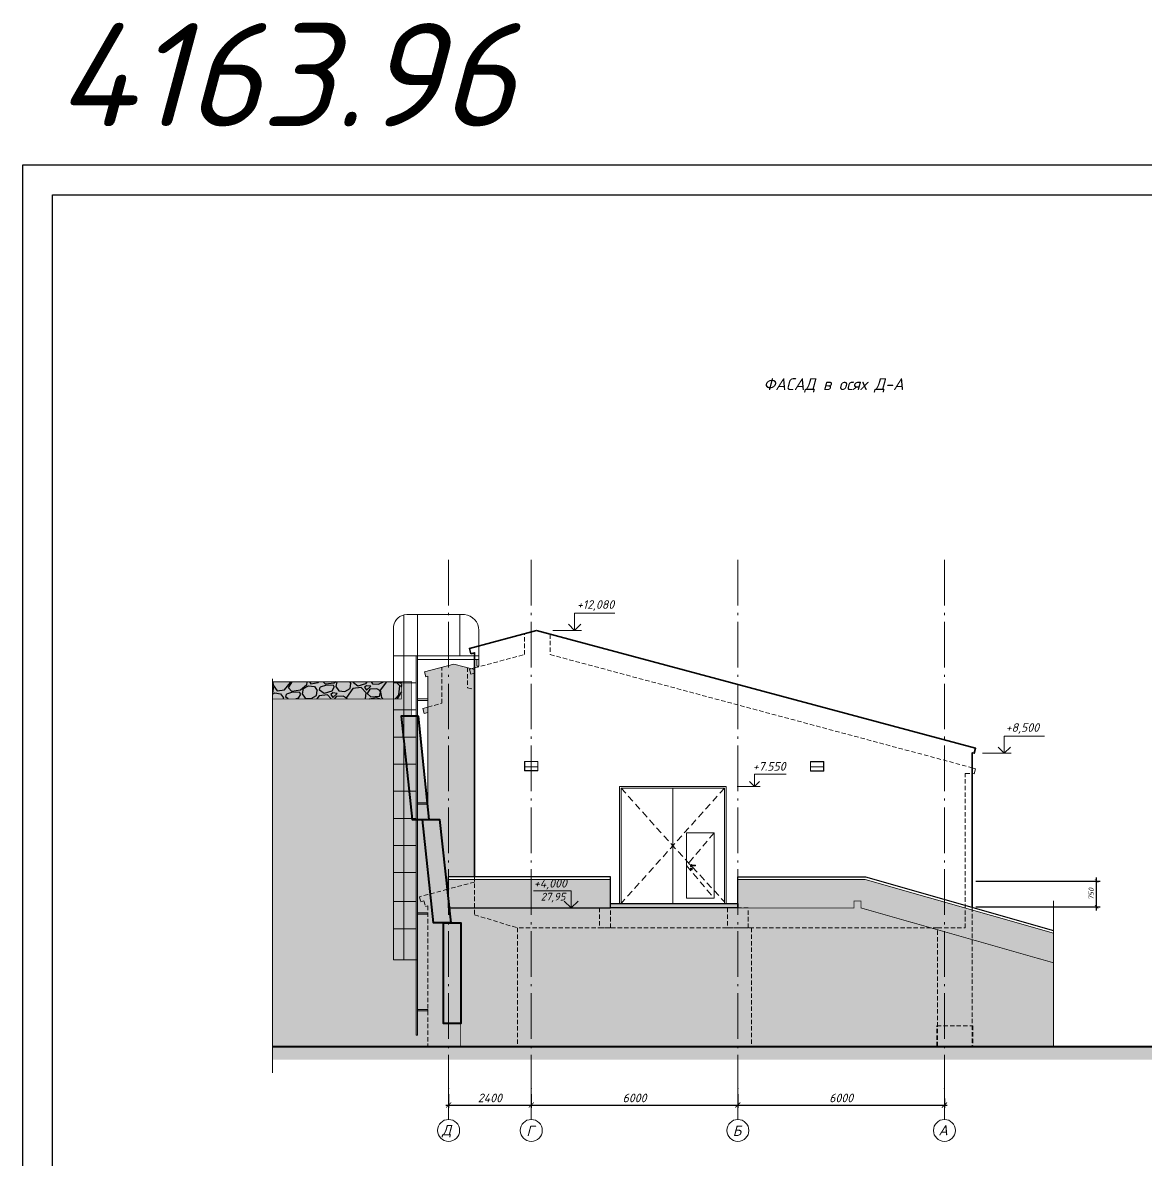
# Model space of a CAD drawing. Header units: millimetres. Extents: x -6419137 to 687965, y -598396 to 179722.
# Drawn here: x 158705 to 191330, y 138462 to 171502 of the extents above; entities that cross this region are included whole.
import ezdxf
from ezdxf.enums import TextEntityAlignment as Align

# ---------------------------------------------------------------- set-up
doc = ezdxf.new("R2010")
doc.units = ezdxf.units.MM
doc.header["$MEASUREMENT"] = 0
for name, pattern in [('Double Dashed', [1797.222233, 1325, -211.666656, 63.333344, -197.222233]), ('Hidden Line', [309, 200, -109]), ('штриховаяX2', [38.1, 25.4, -12.7])]:
    doc.linetypes.add(name, pattern=pattern)
for name, color, linetype, lineweight in [('Двери ArchiCAD_Ном._пера__95', 250, 'Continuous', 5), ('оси_Ном._пера__96', 7, 'Continuous', 5), ('оси_Ном._пера__97', 7, 'Continuous', 20), ('перекрытие_Ном._пера__94', 252, 'Continuous', 13), ('подп стены Инжзащита_Ном._пера__99', 7, 'Continuous', 40), ('размеры_Ном._пера__96', 7, 'Continuous', 5), ('стены наруж_Ном._пера__95', 251, 'Continuous', 13), ('стены наруж_Ном._пера__96', 7, 'Continuous', 13), ('стены02_Ном._пера__99', 7, 'Continuous', 40), ('текст_Ном._пера__1', 7, 'Continuous', 25), ('чертеж_Ном._пера__91', 250, 'Continuous', 5), ('чертеж_Ном._пера__95', 251, 'Continuous', 13), ('чертеж_Ном._пера__96', 7, 'Continuous', 13), ('чертеж_Ном._пера__98', 7, 'Continuous', 35), ('Штриховка', 7, 'Continuous', 5)]:
    doc.layers.add(name, color=color, linetype=linetype, lineweight=lineweight)
for name, color, linetype in [('крыша', 7, 'Continuous'), ('оси', 7, 'Continuous'), ('размеры', 7, 'Continuous'), ('стены наруж', 7, 'Continuous')]:
    doc.layers.add(name, color=color, linetype=linetype)
doc.styles.get("Standard").update_dxf_attribs({"font": 'isocpeui.ttf'})
doc.styles.add('СГЕНЕРИР_СТИЛЬ_2', font='gost_2_304-81_type.ttf')
doc.dimstyles.get("Standard").update_dxf_attribs({"dimtxt": 150, "dimasz": 100, "dimexe": 100, "dimexo": 100, "dimgap": 80, "dimtad": 1, "dimtoh": 1, "dimdec": 0, "dimzin": 0, "dimdsep": 46, "dimtxsty": 'Standard', "dimblk": 'ARCHTICK', "dimblk2": 'ARCHTICK', "dimcen": 0.09, "dimdle": 100, "dimadec": 0, "dimazin": 0, "dimtfac": 1, "dimtdec": 0, "dimtofl": 0, "dimtmove": 0, "dimatfit": 3, "dimfxl": 1, "dimtolj": 1, "dimtzin": 0, "dimarcsym": 0})
doc.dimstyles.new('STEP', dxfattribs={"dimtxt": 200, "dimasz": 150, "dimexe": 80, "dimexo": 80, "dimgap": 80, "dimtad": 1, "dimdec": 0, "dimzin": 0, "dimdsep": 46, "dimtxsty": 'Standard', "dimblk": 'ARCHTICK', "dimcen": 150, "dimdle": 80, "dimadec": 0, "dimazin": 0, "dimtfac": 1, "dimtdec": 0, "dimtofl": 0, "dimtmove": 1, "dimatfit": 3, "dimfxl": 1, "dimtolj": 1, "dimtzin": 0, "dimarcsym": 0})

# ---------------------------------------------------------------- blocks, each defined once
blk = doc.blocks.new('Стандартный маркер сетки_10')
at = {"layer": 'оси_Ном._пера__96', "linetype": 'Double Dashed'}
for p, q in [((5051, 0), (20403, 0)), ((20403, 0), (21303, 0))]:
    blk.add_line(p, q, dxfattribs=at)
blk.add_point((20403, 0), dxfattribs=at)
blk.add_point((20403, 0), dxfattribs=at)
at = {"layer": 'оси_Ном._пера__97', "linetype": 'Continuous'}
blk.add_circle((21623, 0), 320, dxfattribs=at)
at = {"layer": 'оси_Ном._пера__96', "style": 'СГЕНЕРИР_СТИЛЬ_2'}
blk.add_attdef('AC_MarkerText_1', text='', height=350, rotation=90, dxfattribs=at).set_placement((21973, -173), align=Align.BOTTOM_LEFT)
blk = doc.blocks.new('A$C79FA3FF9')
at = {"layer": 'крыша', "lineweight": 5}
for points in [[(709, 6813), (-972, 6813)], [(-837, 6813), (-837, 5613)], [(709, 6813), (393, 6813), (393, -3212), (793, -3212), (793, 6803)], [(793, 6803), (793, -3212), (1093, -3212), (1093, 6476)], [(-1381, 6358), (-1381, 5613), (1093, 5613), (1093, 6476)], [(438, 4826), (1093, 4826)], [(438, 4040), (1093, 4040)], [(438, 3253), (1093, 3253)], [(438, 2466), (1093, 2466)], [(438, 1680), (1093, 1680)], [(438, 893), (1093, 893)], [(438, 106), (1093, 106)], [(438, -680), (1093, -680)], [(438, -1525), (1093, -1525)], [(438, -2321), (1093, -2321)]]:
    blk.add_lwpolyline(points, dxfattribs=at)
for points in [[(-1381, 5613), (393, 5613), (393, 5505), (-1381, 5505)], [(-1381, 5505), (-1322, 5505), (-1322, 5309), (-1381, 5309)], [(393, 5613), (438, 5613), (438, -5402), (393, -5402)], [(93, 4365), (393, 4365), (393, 4320), (93, 4320)], [(93, 1345), (393, 1345), (393, 1300), (93, 1300)], [(93, -1847), (393, -1847), (393, -1891), (93, -1891)], [(93, -4655), (393, -4655), (393, -4700), (93, -4700)]]:
    blk.add_lwpolyline(points, close=True, dxfattribs=at)
for centre, radius, start, end in [((-921, 6356), 460, 96.2817, 180.1696), ((703, 6419), 394, 8.2247, 89.122)]:
    blk.add_arc(centre, radius, start, end, dxfattribs=at)
blk = doc.blocks.new('Отметка высоты (ГОСТ)[26]_3', base_point=(115341, -142))
at = {"layer": 'чертеж_Ном._пера__91', "linetype": 'Continuous'}
for p, q in [((115341, -142), (115341, 308)), ((115341, 308), (116483, 308)), ((114709, -142), (115541, -142))]:
    blk.add_line(p, q, dxfattribs=at)
at = {"layer": 'чертеж_Ном._пера__98', "linetype": 'Continuous', "lineweight": 30}
for q in [(115161, 38), (115521, 38)]:
    blk.add_line((115341, -142), q, dxfattribs=at)
blk = doc.blocks.new('A$C40B03653')
at = {"layer": 'чертеж_Ном._пера__91', "linetype": 'Continuous', "lineweight": 15}
for p, q in [((66, -133), (66, 367)), ((66, 367), (1236, 367)), ((-566, -133), (266, -133))]:
    blk.add_line(p, q, dxfattribs=at)
at = {"layer": 'чертеж_Ном._пера__98', "linetype": 'Continuous'}
for q in [(-114, 47), (246, 47)]:
    blk.add_line((66, -133), q, dxfattribs=at)
blk = doc.blocks.new('_ArchTick')
at = {"color": 0, "linetype": 'ByBlock', "const_width": 0.15}
blk.add_lwpolyline([(-0.5, -0.5), (0.5, 0.5)], dxfattribs=at)
blk = doc.blocks.new('*D61')
at = {"layer": 'Defpoints', "color": 0, "transparency": 16777216}
for p in [(171071, 140459), (173471, 140333), (173471, 140066)]:
    blk.add_point(p, dxfattribs=at)
at = {"layer": 'размеры_Ном._пера__96', "color": 0, "lineweight": -2, "transparency": 16777216}
for p, q in [((171071, 140379), (171071, 139986)), ((173471, 140253), (173471, 139986)), ((170991, 140066), (173551, 140066))]:
    blk.add_line(p, q, dxfattribs=at)
at = {"layer": 'размеры_Ном._пера__96', "color": 0, "lineweight": -2, "transparency": 16777216, "xscale": 150, "yscale": 150, "zscale": 150, "rotation": 180}
blk.add_blockref('_ArchTick', (171071, 140066), dxfattribs=at)
at = {"layer": 'размеры_Ном._пера__96', "color": 0, "lineweight": -2, "transparency": 16777216, "xscale": 150, "yscale": 150, "zscale": 150}
blk.add_blockref('_ArchTick', (173471, 140066), dxfattribs=at)
at = {"layer": 'размеры_Ном._пера__96', "color": 0, "transparency": 16777216, "insert": (172271, 140271), "char_height": 250, "attachment_point": 5}
blk.add_mtext('\\A1;2400', dxfattribs=at)
blk = doc.blocks.new('*D62')
at = {"layer": 'Defpoints', "color": 0, "transparency": 16777216}
for p in [(173471, 140459), (179471, 140333), (179471, 140066)]:
    blk.add_point(p, dxfattribs=at)
at = {"layer": 'размеры_Ном._пера__96', "color": 0, "lineweight": -2, "transparency": 16777216}
for p, q in [((173471, 140379), (173471, 139986)), ((179471, 140253), (179471, 139986)), ((173391, 140066), (179551, 140066))]:
    blk.add_line(p, q, dxfattribs=at)
at = {"layer": 'размеры_Ном._пера__96', "color": 0, "lineweight": -2, "transparency": 16777216, "xscale": 150, "yscale": 150, "zscale": 150, "rotation": 180}
blk.add_blockref('_ArchTick', (173471, 140066), dxfattribs=at)
at = {"layer": 'размеры_Ном._пера__96', "color": 0, "lineweight": -2, "transparency": 16777216, "xscale": 150, "yscale": 150, "zscale": 150}
blk.add_blockref('_ArchTick', (179471, 140066), dxfattribs=at)
at = {"layer": 'размеры_Ном._пера__96', "color": 0, "transparency": 16777216, "insert": (176471, 140271), "char_height": 250, "attachment_point": 5}
blk.add_mtext('\\A1;6000', dxfattribs=at)
blk = doc.blocks.new('*D63')
at = {"layer": 'Defpoints', "color": 0, "transparency": 16777216}
for p in [(179471, 140459), (185471, 140333), (185471, 140066)]:
    blk.add_point(p, dxfattribs=at)
at = {"layer": 'размеры_Ном._пера__96', "color": 0, "lineweight": -2, "transparency": 16777216}
for p, q in [((179471, 140379), (179471, 139986)), ((185471, 140253), (185471, 139986)), ((179391, 140066), (185551, 140066))]:
    blk.add_line(p, q, dxfattribs=at)
at = {"layer": 'размеры_Ном._пера__96', "color": 0, "lineweight": -2, "transparency": 16777216, "xscale": 150, "yscale": 150, "zscale": 150, "rotation": 180}
blk.add_blockref('_ArchTick', (179471, 140066), dxfattribs=at)
at = {"layer": 'размеры_Ном._пера__96', "color": 0, "lineweight": -2, "transparency": 16777216, "xscale": 150, "yscale": 150, "zscale": 150}
blk.add_blockref('_ArchTick', (185471, 140066), dxfattribs=at)
at = {"layer": 'размеры_Ном._пера__96', "color": 0, "transparency": 16777216, "insert": (182471, 140271), "char_height": 250, "attachment_point": 5}
blk.add_mtext('\\A1;6000', dxfattribs=at)
blk = doc.blocks.new('A$C2CED0B74')
at = {"layer": 'Двери ArchiCAD_Ном._пера__95', "linetype": 'Continuous', "lineweight": 5}
for p, q in [((1501, 1425), (-1599, 1425)), ((-1599, 1425), (-1599, -1974)), ((-49, -410), (-49, 1375)), ((-49, -1974), (-49, 1375)), ((1501, -1974), (1501, 1425)), ((351, 76), (1151, 76)), ((351, 36), (351, 76)), ((351, -1824), (351, 36)), ((1151, 76), (1151, 36)), ((1151, 36), (1151, -1824)), ((468, -861), (464, -874)), ((464, -874), (468, -888)), ((468, -961), (464, -974)), ((464, -974), (468, -988)), ((478, -851), (468, -861)), ((468, -888), (478, -898)), ((478, -951), (468, -961)), ((468, -988), (478, -998)), ((491, -847), (478, -851)), ((478, -898), (491, -901)), ((491, -947), (478, -951)), ((484, -867), (481, -874)), ((481, -874), (484, -881)), ((486, -867), (483, -874)), ((483, -874), (486, -881)), ((491, -864), (484, -867)), ((484, -881), (491, -884)), ((484, -963), (486, -959)), ((484, -965), (484, -963)), ((486, -970), (484, -965)), ((486, -959), (491, -957)), ((486, -970), (486, -971)), ((486, -971), (486, -974)), ((486, -974), (486, -977)), ((486, -977), (486, -983)), ((486, -983), (486, -987)), ((486, -987), (488, -990)), ((490, -867), (488, -874)), ((488, -874), (490, -881)), ((488, -990), (491, -992)), ((505, -851), (491, -847)), ((491, -864), (492, -864)), ((491, -884), (492, -884)), ((491, -901), (505, -898)), ((505, -951), (491, -947)), ((491, -957), (496, -959)), ((491, -992), (495, -990)), ((492, -864), (495, -864)), ((492, -884), (495, -884)), ((495, -864), (500, -864)), ((495, -884), (500, -884)), ((495, -990), (496, -987)), ((498, -867), (496, -874)), ((496, -874), (498, -881)), ((496, -959), (498, -963)), ((496, -971), (496, -970)), ((496, -971), (496, -974)), ((496, -974), (496, -977)), ((496, -977), (496, -983)), ((496, -983), (496, -987)), ((498, -963), (499, -965)), ((500, -864), (506, -864)), ((500, -884), (506, -884)), ((514, -861), (505, -851)), ((505, -898), (514, -888)), ((514, -961), (505, -951)), ((505, -998), (514, -988)), ((506, -864), (586, -864)), ((506, -884), (586, -884)), ((515, -864), (514, -861)), ((514, -888), (515, -884)), ((518, -974), (514, -961)), ((514, -988), (518, -974)), ((586, -864), (592, -864)), ((586, -884), (592, -884)), ((592, -864), (597, -864)), ((592, -884), (597, -884)), ((595, -867), (596, -874)), ((596, -874), (595, -881)), ((597, -864), (600, -864)), ((597, -884), (600, -884)), ((600, -864), (601, -864)), ((600, -884), (601, -884)), ((601, -864), (608, -867)), ((608, -881), (601, -884)), ((602, -867), (604, -874)), ((604, -874), (602, -881)), ((607, -867), (609, -874)), ((609, -874), (607, -881)), ((608, -867), (611, -874)), ((611, -874), (608, -881)), ((478, -998), (491, -1001)), ((491, -1001), (505, -998)), ((1501, -1974), (-1599, -1974)), ((1151, -1824), (351, -1824))]:
    blk.add_line(p, q, dxfattribs=at)
at = {"layer": 'Двери ArchiCAD_Ном._пера__95', "lineweight": 18}
blk.add_lwpolyline([(-1599, 1425), (1501, 1425), (1501, -1975), (-1599, -1975)], close=True, dxfattribs=at)
at = {"layer": 'Двери ArchiCAD_Ном._пера__95', "color": 250, "linetype": 'Hidden Line', "lineweight": 5, "true_color": 0x454545, "flags": 128}
for points in [[(-1547, 1375), (-49, -300), (-1549, -1974)], [(1449, 1375), (-49, -300), (1451, -1925)], [(1151, 76), (351, -874), (1151, -1824)]]:
    blk.add_lwpolyline(points, dxfattribs=at)
at = {"layer": 'Двери ArchiCAD_Ном._пера__95', "linetype": 'Continuous', "lineweight": 5}
blk.add_lwpolyline([(-1549, 1375), (1451, 1375), (1451, -1974), (-1549, -1974)], close=True, dxfattribs=at)
blk = doc.blocks.new('A$C75D0169E')
at = {"layer": 'чертеж_Ном._пера__96', "linetype": 'Continuous'}
for p, q in [((-218, 478), (-1315, 478)), ((-218, -22), (-218, 478)), ((414, -22), (-418, -22))]:
    blk.add_line(p, q, dxfattribs=at)
at = {"layer": 'чертеж_Ном._пера__98', "linetype": 'Continuous'}
for q in [(-418, 178), (-18, 178)]:
    blk.add_line((-218, -22), q, dxfattribs=at)
blk = doc.blocks.new('*D102')
at = {"layer": 'Defpoints', "color": 0, "transparency": 16777216}
for p in [(186277, 146570), (189888, 146570), (186277, 145820)]:
    blk.add_point(p, dxfattribs=at)
at = {"layer": 'чертеж_Ном._пера__91', "color": 0, "lineweight": -2, "transparency": 16777216}
for p, q in [((186377, 146570), (189988, 146570)), ((189888, 145720), (189888, 146670)), ((186377, 145820), (189988, 145820))]:
    blk.add_line(p, q, dxfattribs=at)
at = {"layer": 'чертеж_Ном._пера__91', "color": 0, "lineweight": -2, "transparency": 16777216, "xscale": 100, "yscale": 100, "zscale": 100}
for p, rotation in [((189888, 146570), 90), ((189888, 145820), 270)]:
    blk.add_blockref('_ArchTick', p, dxfattribs=dict(at, rotation=rotation))
at = {"layer": 'чертеж_Ном._пера__91', "color": 0, "transparency": 16777216, "insert": (189732, 146195), "char_height": 150, "attachment_point": 5, "rotation": 90}
blk.add_mtext('\\A1;750', dxfattribs=at)

msp = doc.modelspace()

# ---------------------------------------------------------------- hatches: boundary and pattern name
at = {"layer": 'перекрытие_Ном._пера__94', "linetype": 'Continuous'}
h = msp.add_hatch(color=9, dxfattribs=at)
h.paths.add_polyline_path([(183048, 145990), (182848, 145990), (182848, 145790), (183048, 145790)])
h.paths.add_polyline_path([(179471.2, 141846.6), (178419.3, 142117.3)], flags=16)
h.paths.add_polyline_path([(188642, 141769.8), (188642, 144195.5), (183048, 145790.2), (171080.9, 145790.2), (171126.9, 145362.5), (171424, 145362.5), (171424, 141769.8)])
at = {"layer": 'размеры'}
h = msp.add_hatch(color=256, dxfattribs=at)
h.dxf.hatch_style = 1
h.set_gradient(color1=(224, 186, 159), color2=(192, 192, 192), tint=1, name='HEMISPHERICAL')
h.paths.add_polyline_path([(165959.4, 152362.5), (165959.4, 151862.5), (169663.1, 151862.5), (169663.1, 152362.5)])
at = {"layer": 'размеры', "true_color": 0x7d6554}
h = msp.add_hatch(dxfattribs=at)
h.set_pattern_fill('GRAVEL', color=37, scale=1000, angle=12)
h.set_pattern_definition([(240.012788, (496.355, 1127.844), (-5953.975589, -10466.621933), [134.536, -13319.088]), (196.96974, (429.112, 1011.317), (11529.859518, 3473.0878905), [230.868, -22855.9248]), (144.510447, (208.297, 943.935), (12068.504606, -8680.5067), [162.788, -16116.0326]), (279.27369, (-121.203, 618.31), (-3180.086216, 19770.863705), [210.238, -20813.558]), (304.833654, (-87.323, 410.82), (-7385.678293, 10698.212755), [206.155, -20409.373]), (9.27369, (30.43, 241.607), (-19770.863705, -3180.086216), [210.238, -20813.558]), (49.69424, (237.922, 275.487), (-10636.8019014, -12484.327988), [278.029, -27524.8485]), (84.255328, (417.77, 487.513), (2272.976007, 22974.629052), [262.488, -25986.3215]), (133.429566, (444.044, 748.68), (-10528.0327865, 11052.625283), [210.95, -20884.073]), (187.23636, (299.02, 901.88), (10967.5353, 1308.880998), [240.832, -11800.7626]), (234.397438, (60.11, 871.543), (-9450.74261, -13254.563898), [311.448, -30833.375]), (150.814075, (849.24, 814.36), (-8094.50335, 4413.50377), [106.301, -10523.845]), (183.469234, (756.437, 866.2), (13131.742191, 746.556779), [202.237, -20021.5114]), (237, (554.6, 853.96), (207.9117, -978.1476), [141.421, -1272.7926]), (215.19859, (461.15, 956.79), (4474.91462, 2995.853656), [76.158, -7539.615]), (303.80141, (398.92, 912.89), (-1601.88267, 2726.53111), [107.703, -5277.462]), (42.96376, (458.83, 823.39), (2518.61942, 2580.03027), [174.929, -5656.023]), (173.56505, (586.84, 942.6), (2164.2069, -562.3242), [126.491, -3035.7867]), (28.38954, (-168.41, 792.3), (9157.740935, 5013.55971), [177.2, -17542.845]), (82.346176, (-12.52, 876.55), (-1625.561804, -11591.270371), [148.661, -14717.4077]), (305.19859, (545.26, 1138.24), (-2995.853656, 4474.91462), [152.315, -7463.458]), (355.61046, (633.06, 1013.774), (-10405.21108, 855.325894), [177.2, -17542.845]), (351.443955, (-39.5, 185.85), (-5306.561385, 916.73675), [170.88, -8373.1237]), (306.77514, (129.475, 160.425), (-7177.766603, 9720.065154), [143.178, -14174.643]), (78.80141, (762.96, 162.17), (916.73675, 5306.561385), [152.315, -7463.458]), (29.354025, (792.536, 311.586), (-11884.272046, -6615.442384), [167.631, -16595.4236]), (81.443955, (283.66, 60.3), (-916.73675, -5306.561385), [85.44, -8458.5637]), (113.30993, (704.27, 149.7), (-1809.79436, 3704.67871), [50.99, -5048.0295]), (177.96376, (684.1, 196.52), (3142.3545, -354.41253), [206.155, -3916.9506]), (198.009006, (478.064, 203.85), (9573.564317, 3057.264509), [191.05, -18913.923]), (315.69007, (477.55, 735.36), (-1393.97098, 1748.3835), [144.222, -3461.3293]), (5.157227, (580.747, 634.61), (17044.332594, 1578.2035424), [251.794, -24927.5626]), (72.945396, (831.52, 657.25), (-2457.208567, -7678.67997), [102.956, -10192.674]), (102, (861.7, 755.7), (-1186.0593, 770.236), [60, -940]), (132.256437, (452.264, 229.036), (5367.972239, -6015.386442), [138.924, -13753.52]), (60.012788, (358.844, 331.86), (5953.975589, 10466.621933), [269.072, -13184.552]), (12, (493.3, 564.9), (770.236, 1186.0593), [260, -740]), (337.304846, (747.647, 618.97), (11236.857843, -4767.916297), [158.114, -15653.2743]), (266.054604, (893.52, 557.97), (-146.50084, -4120.50209), [145.602, -7134.508]), (219.645975, (883.5, 412.71), (-16505.687506, -13731.798133), [237.065, -23469.474]), (187.426079, (700.96, 261.45), (-12923.8305004, -1724.70438), [250.799, -24829.0734])])
h.paths.add_polyline_path([(165959.4, 152362.5), (165959.4, 151862.5), (169716.3, 151862.5), (169716.3, 152362.5)])
at = {"layer": 'стены наруж'}
h = msp.add_hatch(color=256, dxfattribs=at)
h.dxf.hatch_style = 1
h.set_gradient(color1=(44, 89, 44), color2=(219, 228, 205), rotation=270, tint=1)
h.paths.add_polyline_path([(171409.5, 141769.8), (171409.5, 145362.5), (171112.4, 145362.5), (170797, 148362.5), (170497, 148362.5), (170181.7, 151362.5), (169981.7, 151362.5), (169981.7, 152125.8), (169654.3, 152125.8), (169654.3, 151862.5), (165944.9, 151862.5), (165944.9, 141769.8)])
h.paths.add_polyline_path([(169981.7, 152125.8), (169981.7, 152362.5), (169653.6, 152362.5), (169653.6, 152125.8)])
at = {"layer": 'стены наруж_Ном._пера__95', "true_color": 0x33201a}
h = msp.add_hatch(color=19, dxfattribs=at)
h.dxf.hatch_style = 1
h.paths.add_polyline_path([(165959.4, 141769.8), (165959.4, 141382.3), (231866.6, 141382.3), (231866.6, 141769.8)])
at = {"layer": 'Штриховка'}
h = msp.add_hatch(color=14, dxfattribs=at)
h.dxf.hatch_style = 1
h.set_gradient(color1=(179, 178, 168), color2=(248, 250, 245), rotation=270, tint=1, name='CURVED')
h.paths.add_polyline_path([(170387, 151530.5), (170387, 151520.1), (170400.8, 151520.1)], flags=16)
h.paths.add_polyline_path([(170373.8, 151540.5), (170342.1, 151564.5), (170323.4, 151564.5), (170335.3, 151520.1), (170373.8, 151520.1)], flags=16)
h.paths.add_polyline_path([(170387, 151530.5), (170373.8, 151540.5), (170373.8, 151520.1), (170387, 151520.1)], flags=16)
h.paths.add_polyline_path([(170387, 151520.1), (170373.8, 151520.1), (170335.3, 151520.1), (170357.7, 151436.4), (170387, 151444.2)], flags=17)
h.paths.add_polyline_path([(170400.8, 151520.1), (170387, 151520.1), (170387, 151444.2), (170471.2, 151466.7)], flags=16)
h.paths.add_polyline_path([(170318.6, 151582.4), (170323.4, 151564.5), (170342.1, 151564.5)])
h.paths.add_polyline_path([(170269.6, 152521), (170273, 152521), (170269.6, 152521.5)])
h.paths.add_polyline_path([(171826.2, 152894.1), (171826.2, 152714.6), (171826.2, 152762), (171737.6, 152738.4), (171227.1, 152875.2), (171224.6, 152874.5), (171169.3, 152860), (170724.7, 152743.1), (170732.6, 152745.2), (170370.3, 152649.9), (170406.9, 152504.5), (170472.6, 152521), (170471.2, 151623.2), (170318.6, 151582.4), (170471.2, 151466.7), (170474.7, 148362.5), (170811.6, 148362.5), (171060.9, 145990), (171063.1, 146690.1), (171826.2, 146690.1)])
at = {"layer": 'Штриховка', "lineweight": 5, "true_color": 0x7d6554}
h = msp.add_hatch(dxfattribs=at)
h.set_pattern_fill('GRAVEL', color=37, scale=1200, angle=12)
h.set_pattern_definition([(240.012788, (595.625, 1353.41), (-7144.770706, -12559.94632), [161.443, -15982.9057]), (196.96974, (514.935, 1213.58), (13835.831422, 4167.705469), [277.0416, -27427.1097]), (144.510447, (249.956, 1132.72), (14482.205528, -10416.60804), [195.3456, -19339.239]), (279.27369, (-145.443, 741.975), (-3816.103459, 23725.036447), [252.2856, -24976.2696]), (304.833654, (-104.79, 492.986), (-8862.813952, 12837.855306), [247.386, -24491.248]), (9.27369, (36.52, 289.93), (-23725.036447, -3816.103459), [252.2856, -24976.2696]), (49.69424, (285.507, 330.584), (-12764.162282, -14981.1935856), [333.635, -33029.818]), (84.255328, (501.324, 585.015), (2727.571209, 27569.554862), [314.9856, -31183.586]), (133.429566, (532.85, 898.42), (-12633.639344, 13263.15034), [253.14, -25060.888]), (187.23636, (358.83, 1082.25), (13161.04236, 1570.6572), [288.9984, -14160.915]), (234.397438, (72.13, 1045.85), (-11340.891132, -15905.4766775), [373.7376, -37000.05]), (150.814075, (1019.09, 977.24), (-9713.40402, 5296.20452), [127.561, -12628.614]), (183.469234, (907.724, 1039.44), (15758.09063, 895.868135), [242.6844, -24025.8137]), (237, (665.5, 1024.76), (249.494, -1173.777), [169.705, -1527.351]), (215.19859, (553.38, 1148.14), (5369.89755, 3595.02439), [91.3896, -9047.538]), (303.80141, (478.7, 1095.47), (-1922.2592, 3271.83733), [129.2436, -6332.954]), (42.96376, (550.6, 988.07), (3022.3433, 3096.03633), [209.915, -6787.2275]), (173.56505, (704.2, 1131.13), (2597.0483, -674.78906), [151.789, -3642.944]), (28.38954, (-202.09, 950.76), (10989.289122, 6016.271652), [212.64, -21051.414]), (82.346176, (-15.02, 1051.86), (-1950.674165, -13909.524446), [178.393, -17660.8893]), (305.19859, (654.31, 1365.89), (-3595.02439, 5369.89755), [182.778, -8956.15]), (355.61046, (759.67, 1216.53), (-12486.253296, 1026.391073), [212.64, -21051.414]), (351.443955, (-47.4, 223.02), (-6367.87366, 1100.0841), [205.056, -10047.7485]), (306.77514, (155.37, 192.51), (-8613.319923, 11664.078185), [171.8136, -17009.5717]), (78.80141, (915.55, 194.6), (1100.0841, 6367.87366), [182.778, -8956.15]), (29.354025, (951.044, 373.904), (-14261.126456, -7938.53086), [201.157, -19914.5083]), (81.443955, (340.4, 72.35), (-1100.0841, -6367.87366), [102.528, -10150.2765]), (113.30993, (845.12, 179.64), (-2171.75324, 4445.61445), [61.188, -6057.6354]), (177.96376, (820.9, 235.83), (3770.8254, -425.29503), [247.386, -4700.341]), (198.009006, (573.68, 244.62), (11488.27718, 3668.71741), [229.26, -22696.708]), (315.69007, (573.06, 882.43), (-1672.7652, 2098.0602), [173.0664, -4153.595]), (5.157227, (696.897, 761.534), (20453.199113, 1893.844251), [302.153, -29913.075]), (72.945396, (997.83, 788.7), (-2948.65028, -9214.41596), [123.547, -12231.209]), (102, (1034.1, 906.8), (-1423.271, 924.283), [72, -1128]), (132.256437, (542.72, 274.84), (6441.566686, -7218.46373), [166.709, -16504.224]), (60.012788, (430.61, 398.23), (7144.770706, 12559.94632), [322.8864, -15821.4625]), (12, (592, 677.9), (924.283, 1423.271), [312, -888]), (337.304846, (897.176, 742.765), (13484.229412, -5721.499556), [189.737, -18783.929]), (266.054604, (1072.22, 669.56), (-175.801, -4944.60251), [174.7224, -8561.4095]), (219.645975, (1060.2, 495.25), (-19806.825007, -16478.157759), [284.478, -28163.369]), (187.426079, (841.15, 313.74), (-15508.5966, -2069.645256), [300.959, -29794.888])])
h.paths.add_polyline_path([(182848, 145990), (183048, 145990), (183048, 145790), (188642, 144195.5), (188642, 145059.2), (183163.6, 146620.7), (179471.2, 146620.7), (179471.2, 145919.8), (175771.2, 145919.8), (175771.2, 146620.7), (171071.2, 146620.7), (171071.2, 145790.1), (182848, 145790.1)])

# ---------------------------------------------------------------- linework, layer by layer
at = {"layer": 'подп стены Инжзащита_Ном._пера__99', "linetype": 'Continuous', "flags": 128}
for points in [[(170196.8, 151362.5), (169695.7, 151362.5), (170011.6, 148362.5), (170511.6, 148362.5), (170196.8, 151362.5)], [(170311.6, 148362.5), (170811.6, 148362.5), (171134.4, 145356.5), (170634.4, 145356.5), (170311.6, 148362.5)]]:
    msp.add_lwpolyline(points, dxfattribs=at)
msp.add_lwpolyline([(170924, 145362.5), (171424, 145362.5), (171424, 142433), (170924, 142433)], close=True, dxfattribs=at)
at = {"layer": 'подп стены Инжзащита_Ном._пера__99', "color": 251}
msp.add_lwpolyline([(165959.4, 141769.8), (233984.9, 141769.8)], dxfattribs=at)
at = {"layer": 'размеры_Ном._пера__96', "color": 6, "lineweight": 30}
for points in [[(158705.3, 167372.2), (687965.5, 167372.2), (687965.5, 70101), (158705.3, 70101)], [(159572.2, 166505.3), (687098.6, 166505.3), (687098.6, 70967.9), (159572.2, 70967.9)]]:
    msp.add_lwpolyline(points, close=True, dxfattribs=at)
at = {"layer": 'стены наруж_Ном._пера__95', "lineweight": 13}
for points in [[(170472.6, 148759.4), (170472.6, 152521), (170406.9, 152504.5), (170370.3, 152649.9), (171227.1, 152875.2), (171826.2, 152714.6)], [(170468.6, 151622.4), (170318.6, 151582.4), (170357.7, 151436.4), (170471.2, 151466.7)]]:
    msp.add_lwpolyline(points, dxfattribs=at)
at = {"layer": 'стены наруж_Ном._пера__95'}
for points in [[(171826.4, 152209), (171826.4, 152605.7), (171715.5, 152576.1), (171676.4, 152722.1), (171826.2, 152762)], [(171826.2, 152713.2), (171826.2, 152714.3)], [(165959.4, 152448.1), (165959.4, 140998.7)], [(169696.3, 152362.5), (165959.4, 152362.5)], [(186276.2, 149861.1), (186376.3, 149834.3), (186336.6, 149686.1), (186272.6, 149703.2)]]:
    msp.add_lwpolyline(points, dxfattribs=at)
at = {"layer": 'стены наруж_Ном._пера__96'}
msp.add_lwpolyline([(188642, 145997.6), (188642, 141769.8)], dxfattribs=at)
at = {"layer": 'стены02_Ном._пера__99', "color": 254, "linetype": 'штриховаяX2', "lineweight": 9, "ltscale": 5, "true_color": 0xd3d2db}
for points in [[(171826.2, 152762), (171826.2, 152762), (173271.2, 153149.8), (173271.2, 153757.3)], [(174021.2, 153744.5), (174021.1, 153737), (174021.4, 153149.8), (186276.2, 149861.1)], [(185271.4, 145210.2), (186076.2, 145210.2), (186076.2, 149692.1), (186276.2, 149692.1)], [(171032.9, 146331.1), (170471.2, 146180.9), (170222.6, 146114.4), (170261.4, 145969.5), (170356.2, 145994.9), (170398.9, 145831), (170471.4, 145850.5), (170471.4, 141769.8)]]:
    msp.add_lwpolyline(points, dxfattribs=at)
at = {"layer": 'стены02_Ном._пера__99', "color": 8, "linetype": 'штриховаяX2', "lineweight": 9, "ltscale": 5}
for points in [[(170471.2, 151623.2), (170871.2, 151734), (170871.2, 152783.3)], [(171621.2, 152774.5), (171621.2, 152185.6), (171826.2, 152130.7)]]:
    msp.add_lwpolyline(points, dxfattribs=at)
at = {"layer": 'стены02_Ном._пера__99', "color": 251, "linetype": 'штриховаяX2', "lineweight": 9, "ltscale": 5, "true_color": 0x666666}
for points in [[(171821.8, 146542.2), (171821.8, 146542.2), (171028.5, 146330)], [(171826.2, 146690.1), (171826.2, 145590.1), (173071.4, 145210.2), (173071.4, 141769.8)], [(186277.2, 145805.4), (186277, 141768.1)], [(179917.9, 145210.2), (173071.4, 145210.2)], [(186272.1, 141769.8), (185251.4, 141769.8), (185271.4, 141769.8), (185271.4, 145210.2), (179871.4, 145210.2), (179871.4, 141769.8)]]:
    msp.add_lwpolyline(points, dxfattribs=at)
at = {"layer": 'стены02_Ном._пера__99', "color": 251, "lineweight": 9, "ltscale": 5, "true_color": 0x666666}
for points in [[(175771.2, 146620.7), (171071.2, 146620.7)], [(179471.2, 146620.7), (183163.6, 146620.7), (188642, 145059.2)]]:
    msp.add_lwpolyline(points, dxfattribs=at)
at = {"layer": 'стены02_Ном._пера__99', "color": 251, "linetype": 'штриховаяX2', "lineweight": 9, "ltscale": 5, "true_color": 0x666666}
for points in [[(175771.2, 145790.2), (175453.4, 145790.2), (175453.4, 145210.2), (175771.2, 145210.2)], [(179771.3, 145790.2), (179171.2, 145790.2), (179171.2, 145210.2), (179771.3, 145210.2)], [(185251.4, 142369.8), (186291.4, 142369.8), (186291.4, 141769.8), (185251.4, 141769.8)]]:
    msp.add_lwpolyline(points, close=True, dxfattribs=at)
at = {"layer": 'чертеж_Ном._пера__95', "lineweight": 13}
for points in [[(173279.2, 150046.6), (173663.2, 150046.6), (173663.2, 149773.2), (173279.2, 149773.2)], [(181579.6, 150039.9), (181963.6, 150039.9), (181963.6, 149766.5), (181579.6, 149766.5)]]:
    msp.add_lwpolyline(points, close=True, dxfattribs=at)
at = {"layer": 'чертеж_Ном._пера__95', "lineweight": 0}
for points in [[(173279.2, 150046.6), (173663.2, 150046.6), (173663.2, 149890.9), (173279.2, 149890.9)], [(173284.4, 150041.4), (173658, 150041.4), (173658, 149778.4), (173284.4, 149778.4)], [(181579.6, 150039.9), (181963.6, 150039.9), (181963.6, 149884.2), (181579.6, 149884.2)], [(181584.8, 150034.7), (181958.4, 150034.7), (181958.4, 149771.7), (181584.8, 149771.7)]]:
    msp.add_lwpolyline(points, close=True, dxfattribs=at)
at = {"layer": 'чертеж_Ном._пера__98'}
for points in [[(173622.5, 153851.5), (171676.2, 153329.8), (171717.7, 153174.8), (171826.2, 153203.9), (171826.2, 146690.1)], [(186277.2, 145805.4), (186276.2, 150300.4), (186336.2, 150284.3), (186375.1, 150429.2), (173622.5, 153851.5)]]:
    msp.add_lwpolyline(points, dxfattribs=at)
at = {"layer": 'чертеж_Ном._пера__98', "const_width": 20}
for points in [[(171424, 141769.8), (171424, 145362.5), (171126.9, 145362.5), (170811.6, 148362.5), (170511.6, 148362.5), (170196.3, 151362.5), (169996.3, 151362.5), (169996.3, 152362.5), (169696.3, 152362.5), (169696.3, 151862.5), (165959.4, 151862.5)], [(188642, 144195.5), (183048, 145790), (183048, 145990), (182848, 145990), (182848, 145790), (171071.2, 145790.2)]]:
    msp.add_lwpolyline(points, dxfattribs=at)
at = {"layer": 'чертеж_Ном._пера__98', "lineweight": 30}
for points in [[(171063.1, 145790.2), (175771.2, 145790.2), (175771.2, 146690.1), (171063.1, 146690.1)], [(175771.2, 145919.8), (179471.2, 145919.8), (179471.2, 145790.1), (175771.2, 145790.1)]]:
    msp.add_lwpolyline(points, close=True, dxfattribs=at)
msp.add_lwpolyline([(179471.2, 145790.1), (179471.2, 146690.1), (183173.5, 146690.1), (188642, 145131.3)], dxfattribs=at)

# ---------------------------------------------------------------- block references
at = {"layer": 'крыша', "xscale": -1}
msp.add_blockref('A$C79FA3FF9', (170565.4, 147499.8), dxfattribs=at)
at = {"layer": 'оси_Ном._пера__96', "linetype": 'Continuous', "lineweight": 13}
ref = msp.add_blockref('Стандартный маркер сетки_10', (171071.2, 160949.3), dxfattribs=dict(at, zscale=1000, rotation=270))
ref.add_attrib('AC_MarkerText_1', 'Д', (170878.4, 139184.6), dxfattribs={"layer": 'оси', "color": 7, "linetype": 'Continuous', "lineweight": 13, "height": 300})
ref = msp.add_blockref('Стандартный маркер сетки_10', (173471.2, 160949.3), dxfattribs=dict(at, zscale=1000, rotation=270))
ref.add_attrib('AC_MarkerText_1', 'Г', (173329.2, 139163.4), dxfattribs={"layer": 'оси', "color": 7, "linetype": 'Continuous', "lineweight": 13, "height": 300})
ref = msp.add_blockref('Стандартный маркер сетки_10', (179471.2, 160949.3), dxfattribs=dict(at, zscale=1000, rotation=270))
ref.add_attrib('AC_MarkerText_1', 'Б', (179322.6, 139169.1), dxfattribs={"layer": 'оси', "color": 7, "linetype": 'Continuous', "lineweight": 13, "height": 300})
ref = msp.add_blockref('Стандартный маркер сетки_10', (185471.4, 160949.3), dxfattribs=dict(at, zscale=1000, rotation=270))
ref.add_attrib('AC_MarkerText_1', 'А', (185298.8, 139187.5), dxfattribs={"layer": 'оси', "color": 7, "linetype": 'Continuous', "lineweight": 13, "height": 300})
at = {"layer": 'стены наруж_Ном._пера__95', "color": 30}
msp.add_blockref('A$C2CED0B74', (177630.1, 147894.7), dxfattribs=at)
at = {"layer": 'чертеж_Ном._пера__91', "color": 30}
msp.add_blockref('A$C40B03653', (174664.6, 153984.2), dxfattribs=at)
at = {"layer": 'чертеж_Ном._пера__91', "linetype": 'Continuous', "xscale": 0.8, "yscale": 0.8, "zscale": 0.8}
msp.add_blockref('Отметка высоты (ГОСТ)[26]_3', (179957.6, 149319.3), dxfattribs=at)
at = {"layer": 'чертеж_Ном._пера__96'}
msp.add_blockref('A$C40B03653', (187140.7, 150417.1), dxfattribs=at)
at = {"layer": 'чертеж_Ном._пера__96', "color": 30}
msp.add_blockref('A$C75D0169E', (174847.2, 145811.7), dxfattribs=at)

# ---------------------------------------------------------------- texts
at = {"layer": 'подп стены Инжзащита_Ном._пера__99'}
msp.add_text('+7.550', height=250, dxfattribs=at).set_placement((179903.9, 149778))
at = {"layer": 'подп стены Инжзащита_Ном._пера__99', "char_height": 250, "attachment_point": 9}
for s, insert in [('+12,080{\\A1;\\H0.66x;\\S^  ;}', (175992.3, 154420.1)), ('+8,500{\\A1;\\H0.66x;\\S^  ;}', (188330.2, 150847.6)), ('+4,000{\\A1;\\H0.66x;\\S^  ;}', (174616.1, 146323.6))]:
    msp.add_mtext(s, dxfattribs=dict(at, insert=insert))
at = {"layer": 'текст_Ном._пера__1', "linetype": 'Continuous', "insert": (180215.9, 161177.3), "char_height": 230, "attachment_point": 1, "line_spacing_factor": 0.981818}
msp.add_mtext('{\\fISOCPEUR|b1|i1|c204|p34;\\H1.5x;ФАСАД в осях Д-А}', dxfattribs=at)
at = {"layer": 'чертеж_Ном._пера__91'}
msp.add_text('4163.96', height=3000, dxfattribs=at).set_placement((166337.7, 168491.8), align=Align.CENTER)
at = {"layer": 'чертеж_Ном._пера__96', "insert": (174567.3, 145953.1), "char_height": 225, "attachment_point": 9}
msp.add_mtext('27,95{\\A1;\\H0.66x;\\S^  ;}', dxfattribs=at)

# ---------------------------------------------------------------- dimensions: what is measured, and where the dimension line sits
at = {"layer": 'размеры_Ном._пера__96'}
for base, p1, p2, picture, middle in [((173471.2, 140065.6), (171071.2, 140458.6), (173471.2, 140333.5), '*D61', (172271.2, 140065.6)), ((179471.2, 140065.6), (173471.2, 140458.6), (179471.2, 140333.5), '*D62', (176471.2, 140065.6)), ((185471.2, 140065.6), (179471.2, 140458.6), (185471.2, 140333.5), '*D63', (182471.2, 140065.6))]:
    dim = msp.add_linear_dim(base=base, p1=p1, p2=p2, dimstyle='STEP', override={"dimtxt": 250}, dxfattribs=at)
    dim.commit()
    dim.dimension.update_dxf_attribs({"geometry": picture, "text_midpoint": middle, "dimtype": 160})
at = {"layer": 'чертеж_Ном._пера__91'}
dim = msp.add_linear_dim(base=(189887.8, 146569.8), p1=(186277.2, 145819.8), p2=(186277.1, 146569.8), angle=90, dimstyle='Standard', dxfattribs=at)
dim.commit()
dim.dimension.update_dxf_attribs({"geometry": '*D102', "text_midpoint": (189731.8, 146194.8)})

doc.saveas('drawing.dxf')
